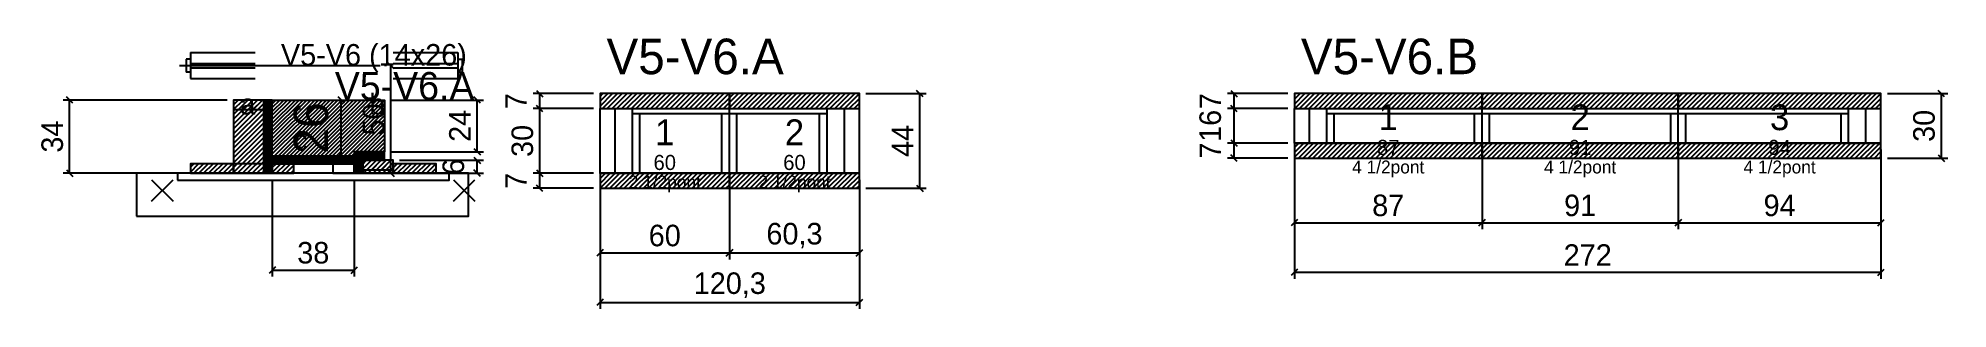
# Model space of a CAD drawing. Extents: x -69 to 817, y -93 to 33.
import ezdxf
from ezdxf.enums import TextEntityAlignment as Align

# ---------------------------------------------------------------- set-up
doc = ezdxf.new("R2010")
doc.units = 0
for name, color, linetype in [('5', 5, 'Continuous'), ('barrote', 126, 'Continuous'), ('CONCRETO', 251, 'Continuous'), ('COTA', 241, 'Continuous'), ('Cota Seção (2x)', 241, 'Continuous'), ('detalhes', 7, 'Continuous'), ('Hachura', 251, 'Continuous'), ('Madeira', 126, 'Continuous'), ('NOMENCLATURA', 7, 'Continuous'), ('Painéis', 200, 'Continuous'), ('presilha', 224, 'Continuous'), ('SARR_2.2x7', 40, 'Continuous'), ('SARR_3.5x7', 81, 'Continuous'), ('SCO-___-LAJ', 224, 'Continuous'), ('TENSOR', 224, 'Continuous'), ('texto', 7, 'Continuous'), ('Texto Seção', 7, 'Continuous')]:
    doc.layers.add(name, color=color, linetype=linetype)
doc.dimstyles.new('PAINEL', dxfattribs={"dimtxt": 10, "dimasz": 3, "dimexe": 3, "dimexo": 3, "dimgap": 3, "dimtad": 1, "dimblk": 'OBLIQUE', "dimblk1": 'OBLIQUE', "dimcen": 2.5, "dimclrd": 4, "dimclre": 4, "dimclrt": 240, "dimazin": 3, "dimtfac": 1, "dimtmove": 0, "dimatfit": 3})
doc.dimstyles.new('SECAO2X', dxfattribs={"dimtxt": 16, "dimasz": 3, "dimexe": 3, "dimexo": 3, "dimgap": 3, "dimtad": 1, "dimblk": 'OBLIQUE', "dimblk1": 'OBLIQUE', "dimcen": 2.5, "dimclrd": 4, "dimclre": 4, "dimclrt": 240, "dimazin": 3, "dimtfac": 1, "dimtmove": 0, "dimatfit": 3})

# ---------------------------------------------------------------- blocks, each defined once
blk = doc.blocks.new('_OBLIQUE')
at = {"color": 0, "linetype": 'BYBLOCK'}
blk.add_line((-0.5, -0.5), (0.5, 0.5), dxfattribs=at)

msp = doc.modelspace()

# ---------------------------------------------------------------- hatches: boundary and pattern name
at = {"layer": 'COTA'}
h = msp.add_hatch(dxfattribs=at)
h.set_pattern_fill('ANSI31', scale=0.4)
h.paths.add_polyline_path([(40, -22), (40, 4), (92, 4), (92, -20), (78, -20), (78, -22)])
h = msp.add_hatch(dxfattribs=at)
h.set_pattern_fill('ANSI31', scale=0.5)
h.paths.add_polyline_path([(192, 0), (252, 0), (252, 7), (192, 7)])
h = msp.add_hatch(dxfattribs=at)
h.set_pattern_fill('ANSI31', scale=0.5)
h.paths.add_polyline_path([(252, 0), (312.3, 0), (312.3, 7), (252, 7)])
h = msp.add_hatch(dxfattribs=at)
h.set_pattern_fill('ANSI31', scale=0.5)
h.paths.add_polyline_path([(514, 0), (601, 0), (601, 7), (514, 7)])
h = msp.add_hatch(dxfattribs=at)
h.set_pattern_fill('ANSI31', scale=0.5)
h.paths.add_polyline_path([(601, 0), (692, 0), (692, 7), (601, 7)])
h = msp.add_hatch(dxfattribs=at)
h.set_pattern_fill('ANSI31', scale=0.5)
h.paths.add_polyline_path([(692, 0), (786, 0), (786, 7), (692, 7)])
h = msp.add_hatch(dxfattribs=at)
h.set_pattern_fill('ANSI31', scale=0.5)
h.paths.add_polyline_path([(514, -23), (601, -23), (601, -16), (514, -16)])
h = msp.add_hatch(dxfattribs=at)
h.set_pattern_fill('ANSI31', scale=0.5)
h.paths.add_polyline_path([(601, -23), (692, -23), (692, -16), (601, -16)])
h = msp.add_hatch(dxfattribs=at)
h.set_pattern_fill('ANSI31', scale=0.5)
h.paths.add_polyline_path([(692, -23), (786, -23), (786, -16), (692, -16)])
h = msp.add_hatch(dxfattribs=at)
h.set_pattern_fill('ANSI31', scale=0.5)
h.paths.add_polyline_path([(192, -37), (252, -37), (252, -30), (192, -30)])
h = msp.add_hatch(dxfattribs=at)
h.set_pattern_fill('ANSI31', scale=0.5)
h.paths.add_polyline_path([(252, -37), (312.3, -37), (312.3, -30), (252, -30)])
at = {"layer": 'Hachura'}
h = msp.add_hatch(dxfattribs=at)
h.set_pattern_fill('ANSI31', scale=0.5)
h.paths.add_polyline_path([(22, -30), (36, -30), (36, 4), (22, 4)])
h = msp.add_hatch(dxfattribs=at)
h.set_pattern_fill('ANSI31', scale=0.5)
h.paths.add_polyline_path([(22, -0.4), (36, -0.4), (36, 4), (22, 4)])
h = msp.add_hatch(dxfattribs=at)
h.set_pattern_fill('SOLID')
h.paths.add_polyline_path([(36, -30), (40, -30), (40, 4), (36, 4)])
h = msp.add_hatch(dxfattribs=at)
h.set_pattern_fill('ANSI31', scale=0.5)
h.paths.add_polyline_path([(2, -30), (22, -30), (22, -25.6), (2, -25.6)])
h = msp.add_hatch(dxfattribs=at)
h.set_pattern_fill('SOLID')
h.paths.add_polyline_path([(40, -25.6), (78, -25.6), (78, -22), (40, -22)])
h = msp.add_hatch(dxfattribs=at)
h.set_pattern_fill('ANSI31', scale=0.5)
h.paths.add_polyline_path([(40, -30), (50, -30), (50, -25.6), (40, -25.6)])
h = msp.add_hatch(dxfattribs=at)
h.set_pattern_fill('SOLID')
h.paths.add_polyline_path([(78, -24), (92, -24), (92, -20), (78, -20)])
h = msp.add_hatch(dxfattribs=at)
h.set_pattern_fill('SOLID')
h.paths.add_polyline_path([(78, -30), (82, -30), (82, -24), (78, -24)])
h = msp.add_hatch(dxfattribs=at)
h.set_pattern_fill('ANSI31', scale=0.5)
h.paths.add_polyline_path([(82, -30), (96, -30), (96, -24), (82, -24)])
h = msp.add_hatch(dxfattribs=at)
h.set_pattern_fill('ANSI31', scale=0.5)
h.paths.add_polyline_path([(82, -28.4), (96, -28.4), (96, -24), (82, -24)])
h = msp.add_hatch(dxfattribs=at)
h.set_pattern_fill('ANSI31', scale=0.5)
h.paths.add_polyline_path([(96, -30), (116, -30), (116, -25.6), (96, -25.6)])

# ---------------------------------------------------------------- linework, layer by layer
for p, q in [((0, 23), (0, 17)), ((2, 23), (0, 23)), ((2, 26), (32, 26)), ((2, 26), (2, 14)), ((2, 21), (32, 21)), ((2, 19), (32, 19)), ((96, 26), (126, 26)), ((96, 21), (126, 21)), ((96, 19), (126, 19)), ((126, 26), (126, 14)), ((126, 23), (128, 23)), ((128, 23), (128, 17)), ((2, 17), (0, 17)), ((2, 14), (32, 14)), ((96, 14), (126, 14)), ((126, 17), (128, 17))]:
    msp.add_line(p, q)
at = {"layer": 'barrote'}
msp.add_lwpolyline([(-23, -50), (131, -50), (131, -30), (-23, -30)], close=True, dxfattribs=at)
at = {"layer": 'CONCRETO'}
msp.add_lwpolyline([(40, -22), (40, 4), (92, 4), (92, -20), (78, -20), (78, -22)], close=True, dxfattribs=at)
at = {"layer": 'Madeira'}
for points in [[(22, -30), (36, -30), (36, 4), (22, 4)], [(22, -0.4), (36, -0.4), (36, 4), (22, 4)], [(2, -30), (22, -30), (22, -25.6), (2, -25.6)], [(22, -30), (36, -30), (36, -25.6), (22, -25.6)], [(40, -30), (50, -30), (50, -25.6), (40, -25.6)], [(68, -30), (78, -30), (78, -25.6), (68, -25.6)], [(82, -30), (96, -30), (96, -24), (82, -24)], [(82, -28.4), (96, -28.4), (96, -24), (82, -24)], [(96, -30), (116, -30), (116, -25.6), (96, -25.6)]]:
    msp.add_lwpolyline(points, close=True, dxfattribs=at)
at = {"layer": 'Painéis'}
for p, q in [((192, 0), (252, 0)), ((192, -30), (192, 0)), ((252, -30), (252, 0)), ((252, -30), (252, 0)), ((252, 0), (312.3, 0)), ((252, -30), (252, 0)), ((312.3, -30), (312.3, 0)), ((514, 0), (601, 0)), ((514, -16), (514, 0)), ((601, -16), (601, 0)), ((601, -16), (601, 0)), ((601, 0), (692, 0)), ((601, -16), (601, 0)), ((692, -16), (692, 0)), ((692, -16), (692, 0)), ((692, 0), (786, 0)), ((692, -16), (692, 0)), ((786, -16), (786, 0)), ((514, -16), (601, -16)), ((601, -16), (692, -16)), ((692, -16), (786, -16)), ((192, -30), (252, -30)), ((252, -30), (312.3, -30))]:
    msp.add_line(p, q, dxfattribs=at)
for points in [[(36, -30), (40, -30), (40, 4), (36, 4)], [(40, -25.6), (78, -25.6), (78, -22), (40, -22)], [(78, -24), (92, -24), (92, -20), (78, -20)], [(78, -30), (82, -30), (82, -24), (78, -24)]]:
    msp.add_lwpolyline(points, close=True, dxfattribs=at)
at = {"layer": 'presilha'}
for p, q in [((-16, -43), (-6, -33)), ((-16, -33), (-6, -43)), ((124, -43), (134, -33)), ((124, -33), (134, -43))]:
    msp.add_line(p, q, dxfattribs=at)
at = {"layer": 'SARR_2.2x7'}
for p, q in [((199, -30), (199, 0)), ((305.3, -30), (305.3, 0)), ((521, -16), (521, 0)), ((779, -16), (779, 0)), ((207, -2.2), (252, -2.2)), ((252, -2.2), (297.3, -2.2)), ((529, -2.2), (601, -2.2)), ((601, -2.2), (692, -2.2)), ((692, -2.2), (771, -2.2))]:
    msp.add_line(p, q, dxfattribs=at)
at = {"layer": 'SARR_3.5x7'}
for p, q in [((207, -30), (207, 0)), ((252, -30), (252, 0)), ((252, -30), (252, 0)), ((297.3, -30), (297.3, 0)), ((529, -16), (529, 0)), ((601, -16), (601, 0)), ((601, -16), (601, 0)), ((692, -16), (692, 0)), ((692, -16), (692, 0)), ((771, -16), (771, 0)), ((210.5, -30), (210.5, -2.2)), ((248.5, -30), (248.5, -2.2)), ((255.5, -30), (255.5, -2.2)), ((293.8, -30), (293.8, -2.2)), ((532.5, -16), (532.5, -2.2)), ((597.5, -16), (597.5, -2.2)), ((604.5, -16), (604.5, -2.2)), ((688.5, -16), (688.5, -2.2)), ((695.5, -16), (695.5, -2.2)), ((767.5, -16), (767.5, -2.2)), ((529, -16), (532.5, -16)), ((597.5, -16), (601, -16)), ((601, -16), (604.5, -16)), ((688.5, -16), (692, -16)), ((692, -16), (695.5, -16)), ((767.5, -16), (771, -16)), ((207, -30), (210.5, -30)), ((248.5, -30), (252, -30)), ((252, -30), (255.5, -30)), ((293.8, -30), (297.3, -30))]:
    msp.add_line(p, q, dxfattribs=at)
at = {"layer": 'SCO-___-LAJ'}
for points in [[(192, 0), (252, 0), (252, 7), (192, 7)], [(252, 0), (312.3, 0), (312.3, 7), (252, 7)], [(514, 0), (601, 0), (601, 7), (514, 7)], [(601, 0), (692, 0), (692, 7), (601, 7)], [(692, 0), (786, 0), (786, 7), (692, 7)], [(514, -23), (601, -23), (601, -16), (514, -16)], [(601, -23), (692, -23), (692, -16), (601, -16)], [(692, -23), (786, -23), (786, -16), (692, -16)], [(-4, -33.2), (122, -33.2), (122, -30), (-4, -30)], [(192, -37), (252, -37), (252, -30), (192, -30)], [(252, -37), (312.3, -37), (312.3, -30), (252, -30)]]:
    msp.add_lwpolyline(points, close=True, dxfattribs=at)
at = {"layer": 'TENSOR'}
msp.add_line((-3, 20), (90, 20), dxfattribs=at)

# ---------------------------------------------------------------- texts
at = {"layer": '5'}
for s, height, p in [('1', 12, (557.5, -4)), ('2', 12, (646.5, -4)), ('3', 12, (739, -4)), ('1', 12, (222, -11)), ('2', 12, (282.15, -11)), ('87', 7, (557.5, -18)), ('91', 7, (646.5, -18)), ('94', 7, (739, -18)), ('60', 7, (222, -25)), ('60', 7, (282.15, -25))]:
    msp.add_text(s, height=height, dxfattribs=at).set_placement(p, align=Align.MIDDLE_CENTER)
at = {"layer": 'detalhes'}
for s, p in [('a', (25, -2.7)), ('b', (85, -2.7)), ('c', (50, -19.5))]:
    msp.add_text(s, height=9.6, dxfattribs=at).set_placement(p)
at = {"layer": 'NOMENCLATURA'}
for s, p in [('V5-V6.A', (195, 16)), ('V5-V6.B', (517, 16))]:
    msp.add_text(s, height=16.5, dxfattribs=at).set_placement(p)
at = {"layer": 'texto', "char_height": 6, "attachment_point": 5}
for s, insert in [('4 1/2pont', (557.5, -28)), ('4 1/2pont', (646.5, -28)), ('4 1/2pont', (739, -28)), ('2 1/2pont', (222, -35)), ('2 1/2pont', (282.15, -35))]:
    msp.add_mtext(s, dxfattribs=dict(at, insert=insert))
at = {"layer": 'Texto Seção'}
for s, height, p in [('V5-V6 (14x26)', 10, (44, 20)), ('V5-V6.A', 13, (69, 4))]:
    msp.add_text(s, height=height, dxfattribs=at).set_placement(p)

# ---------------------------------------------------------------- dimensions: what is measured, and where the dimension line sits
at = {"layer": 'COTA'}
for base, p1, p2 in [((95, -30), (96, -30), (96, 20)), ((-54, -30), (2, -30), (22, 4)), ((135, -20), (92, -20), (92, 4)), ((164, 0), (192, 0), (192, 7)), ((164, -30), (192, -30), (192, 0)), ((340.3, -37), (312.3, -37), (312.3, 7)), ((486, 0), (514, 0), (514, 7)), ((486, -16), (514, -16), (514, 0)), ((814, -23), (786, -23), (786, 7)), ((486, -23), (514, -23), (514, -16)), ((135, -30), (96, -30), (96, -24)), ((164, -37), (192, -37), (192, -30))]:
    msp.add_linear_dim(base=base, p1=p1, p2=p2, angle=90, dimstyle='PAINEL', dxfattribs=at).render()
for base, p1, p2 in [((514, -53), (514, -16), (601, -16)), ((514, -76), (514, -16), (786, -16)), ((601, -53), (601, -16), (692, -16)), ((692, -53), (692, -16), (786, -16)), ((40, -75), (40, -30), (78, -30)), ((192, -67), (192, -30), (252, -30)), ((192, -90), (192, -30), (312.3, -30)), ((252, -67), (252, -30), (312.3, -30))]:
    msp.add_linear_dim(base=base, p1=p1, p2=p2, dimstyle='PAINEL', dxfattribs=at).render()
at = {"layer": 'Cota Seção (2x)'}
msp.add_linear_dim(base=(72, -22), p1=(40, -22), p2=(40, 4), angle=90, dimstyle='SECAO2X', dxfattribs=at).render()

doc.saveas('drawing.dxf')
